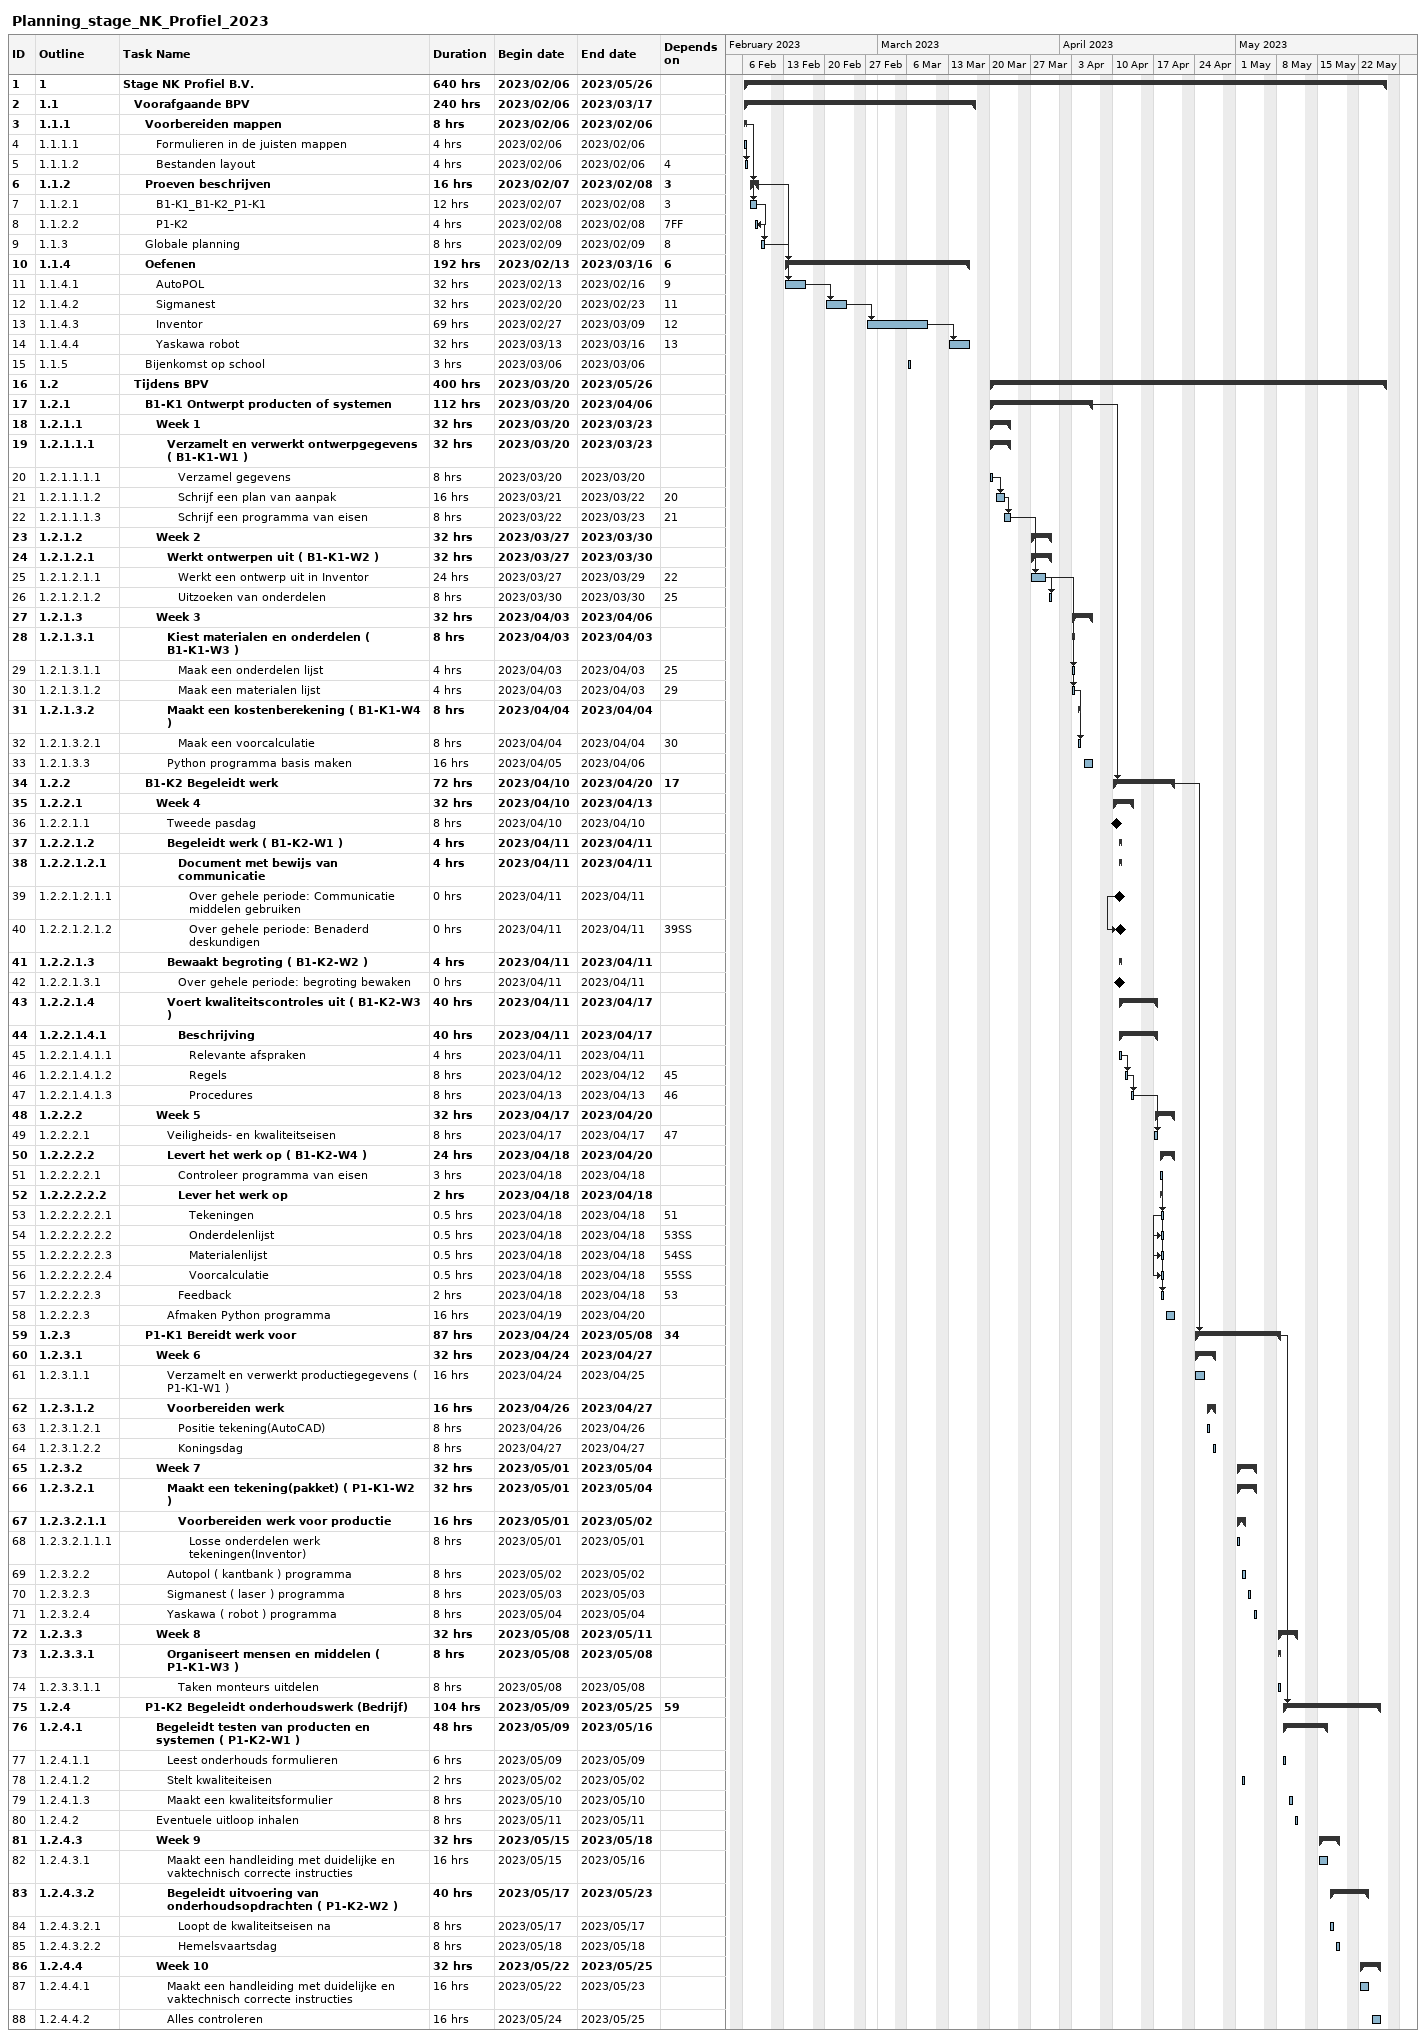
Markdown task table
Planning_stage_NK_Profiel_2023

| ID | WBS | Task | Duration | Start | Finish | Predecessors |
|---|---|---|---|---|---|---|
| 1 | 1 | **Stage NK Profiel B.V.** | 640h | 2023-02-06 | 2023-05-26 |  |
| 2 | 1.1 | **Voorafgaande BPV** | 240h | 2023-02-06 | 2023-03-17 |  |
| 3 | 1.1.1 | **Voorbereiden mappen** | 8h | 2023-02-06 | 2023-02-06 |  |
| 4 | 1.1.1.1 | Formulieren in de juisten mappen | 4h | 2023-02-06 | 2023-02-06 |  |
| 5 | 1.1.1.2 | Bestanden layout | 4h | 2023-02-06 | 2023-02-06 | 4 |
| 6 | 1.1.2 | **Proeven beschrijven** | 16h | 2023-02-07 | 2023-02-08 | 3 |
| 7 | 1.1.2.1 | B1-K1_B1-K2_P1-K1 | 12h | 2023-02-07 | 2023-02-08 | 3 |
| 8 | 1.1.2.2 | P1-K2 | 4h | 2023-02-08 | 2023-02-08 | 7FF |
| 9 | 1.1.3 | Globale planning | 8h | 2023-02-09 | 2023-02-09 | 8 |
| 10 | 1.1.4 | **Oefenen** | 192h | 2023-02-13 | 2023-03-16 | 6 |
| 11 | 1.1.4.1 | AutoPOL | 32h | 2023-02-13 | 2023-02-16 | 9 |
| 12 | 1.1.4.2 | Sigmanest | 32h | 2023-02-20 | 2023-02-23 | 11 |
| 13 | 1.1.4.3 | Inventor | 69h | 2023-02-27 | 2023-03-09 | 12 |
| 14 | 1.1.4.4 | Yaskawa robot | 32h | 2023-03-13 | 2023-03-16 | 13 |
| 15 | 1.1.5 | Bijenkomst op school | 3h | 2023-03-06 | 2023-03-06 |  |
| 16 | 1.2 | **Tijdens BPV** | 400h | 2023-03-20 | 2023-05-26 |  |
| 17 | 1.2.1 | **B1-K1 Ontwerpt producten of systemen** | 112h | 2023-03-20 | 2023-04-06 |  |
| 18 | 1.2.1.1 | **Week 1** | 32h | 2023-03-20 | 2023-03-23 |  |
| 19 | 1.2.1.1.1 | **Verzamelt en verwerkt ontwerpgegevens ( B1-K1-W1 )** | 32h | 2023-03-20 | 2023-03-23 |  |
| 20 | 1.2.1.1.1.1 | Verzamel gegevens | 8h | 2023-03-20 | 2023-03-20 |  |
| 21 | 1.2.1.1.1.2 | Schrijf een plan van aanpak | 16h | 2023-03-21 | 2023-03-22 | 20 |
| 22 | 1.2.1.1.1.3 | Schrijf een programma van eisen | 8h | 2023-03-22 | 2023-03-23 | 21 |
| 23 | 1.2.1.2 | **Week 2** | 32h | 2023-03-27 | 2023-03-30 |  |
| 24 | 1.2.1.2.1 | **Werkt ontwerpen uit ( B1-K1-W2 )** | 32h | 2023-03-27 | 2023-03-30 |  |
| 25 | 1.2.1.2.1.1 | Werkt een ontwerp uit in Inventor | 24h | 2023-03-27 | 2023-03-29 | 22 |
| 26 | 1.2.1.2.1.2 | Uitzoeken van onderdelen | 8h | 2023-03-30 | 2023-03-30 | 25 |
| 27 | 1.2.1.3 | **Week 3** | 32h | 2023-04-03 | 2023-04-06 |  |
| 28 | 1.2.1.3.1 | **Kiest materialen en onderdelen ( B1-K1-W3 )** | 8h | 2023-04-03 | 2023-04-03 |  |
| 29 | 1.2.1.3.1.1 | Maak een onderdelen lijst | 4h | 2023-04-03 | 2023-04-03 | 25 |
| 30 | 1.2.1.3.1.2 | Maak een materialen lijst | 4h | 2023-04-03 | 2023-04-03 | 29 |
| 31 | 1.2.1.3.2 | **Maakt een kostenberekening ( B1-K1-W4 )** | 8h | 2023-04-04 | 2023-04-04 |  |
| 32 | 1.2.1.3.2.1 | Maak een voorcalculatie | 8h | 2023-04-04 | 2023-04-04 | 30 |
| 33 | 1.2.1.3.3 | Python programma basis maken | 16h | 2023-04-05 | 2023-04-06 |  |
| 34 | 1.2.2 | **B1-K2 Begeleidt werk** | 72h | 2023-04-10 | 2023-04-20 | 17 |
| 35 | 1.2.2.1 | **Week 4** | 32h | 2023-04-10 | 2023-04-13 |  |
| 36 | 1.2.2.1.1 | Tweede pasdag | 8h | 2023-04-10 | 2023-04-10 |  |
| 37 | 1.2.2.1.2 | **Begeleidt werk ( B1-K2-W1 )** | 4h | 2023-04-11 | 2023-04-11 |  |
| 38 | 1.2.2.1.2.1 | **Document met bewijs van communicatie** | 4h | 2023-04-11 | 2023-04-11 |  |
| 39 | 1.2.2.1.2.1.1 | Over gehele periode: Communicatie middelen gebruiken | 0h | 2023-04-11 | 2023-04-11 |  |
| 40 | 1.2.2.1.2.1.2 | Over gehele periode: Benaderd deskundigen | 0h | 2023-04-11 | 2023-04-11 | 39SS |
| 41 | 1.2.2.1.3 | **Bewaakt begroting ( B1-K2-W2 )** | 4h | 2023-04-11 | 2023-04-11 |  |
| 42 | 1.2.2.1.3.1 | Over gehele periode: begroting bewaken | 0h | 2023-04-11 | 2023-04-11 |  |
| 43 | 1.2.2.1.4 | **Voert kwaliteitscontroles uit ( B1-K2-W3 )** | 40h | 2023-04-11 | 2023-04-17 |  |
| 44 | 1.2.2.1.4.1 | **Beschrijving** | 40h | 2023-04-11 | 2023-04-17 |  |
| 45 | 1.2.2.1.4.1.1 | Relevante afspraken | 4h | 2023-04-11 | 2023-04-11 |  |
| 46 | 1.2.2.1.4.1.2 | Regels | 8h | 2023-04-12 | 2023-04-12 | 45 |
| 47 | 1.2.2.1.4.1.3 | Procedures | 8h | 2023-04-13 | 2023-04-13 | 46 |
| 48 | 1.2.2.2 | **Week 5** | 32h | 2023-04-17 | 2023-04-20 |  |
| 49 | 1.2.2.2.1 | Veiligheids- en kwaliteitseisen | 8h | 2023-04-17 | 2023-04-17 | 47 |
| 50 | 1.2.2.2.2 | **Levert het werk op ( B1-K2-W4 )** | 24h | 2023-04-18 | 2023-04-20 |  |
| 51 | 1.2.2.2.2.1 | Controleer programma van eisen | 3h | 2023-04-18 | 2023-04-18 |  |
| 52 | 1.2.2.2.2.2 | **Lever het werk op** | 2h | 2023-04-18 | 2023-04-18 |  |
| 53 | 1.2.2.2.2.2.1 | Tekeningen | 0.5h | 2023-04-18 | 2023-04-18 | 51 |
| 54 | 1.2.2.2.2.2.2 | Onderdelenlijst | 0.5h | 2023-04-18 | 2023-04-18 | 53SS |
| 55 | 1.2.2.2.2.2.3 | Materialenlijst | 0.5h | 2023-04-18 | 2023-04-18 | 54SS |
| 56 | 1.2.2.2.2.2.4 | Voorcalculatie | 0.5h | 2023-04-18 | 2023-04-18 | 55SS |
| 57 | 1.2.2.2.2.3 | Feedback | 2h | 2023-04-18 | 2023-04-18 | 53 |
| 58 | 1.2.2.2.3 | Afmaken Python programma | 16h | 2023-04-19 | 2023-04-20 |  |
| 59 | 1.2.3 | **P1-K1 Bereidt werk voor** | 87h | 2023-04-24 | 2023-05-08 | 34 |
| 60 | 1.2.3.1 | **Week 6** | 32h | 2023-04-24 | 2023-04-27 |  |
| 61 | 1.2.3.1.1 | Verzamelt en verwerkt productiegegevens ( P1-K1-W1 ) | 16h | 2023-04-24 | 2023-04-25 |  |
| 62 | 1.2.3.1.2 | **Voorbereiden werk** | 16h | 2023-04-26 | 2023-04-27 |  |
| 63 | 1.2.3.1.2.1 | Positie tekening(AutoCAD) | 8h | 2023-04-26 | 2023-04-26 |  |
| 64 | 1.2.3.1.2.2 | Koningsdag | 8h | 2023-04-27 | 2023-04-27 |  |
| 65 | 1.2.3.2 | **Week 7** | 32h | 2023-05-01 | 2023-05-04 |  |
| 66 | 1.2.3.2.1 | **Maakt een tekening(pakket) ( P1-K1-W2 )** | 32h | 2023-05-01 | 2023-05-04 |  |
| 67 | 1.2.3.2.1.1 | **Voorbereiden werk voor productie** | 16h | 2023-05-01 | 2023-05-02 |  |
| 68 | 1.2.3.2.1.1.1 | Losse onderdelen werk tekeningen(Inventor) | 8h | 2023-05-01 | 2023-05-01 |  |
| 69 | 1.2.3.2.2 | Autopol ( kantbank ) programma | 8h | 2023-05-02 | 2023-05-02 |  |
| 70 | 1.2.3.2.3 | Sigmanest ( laser ) programma | 8h | 2023-05-03 | 2023-05-03 |  |
| 71 | 1.2.3.2.4 | Yaskawa ( robot ) programma | 8h | 2023-05-04 | 2023-05-04 |  |
| 72 | 1.2.3.3 | **Week 8** | 32h | 2023-05-08 | 2023-05-11 |  |
| 73 | 1.2.3.3.1 | **Organiseert mensen en middelen ( P1-K1-W3 )** | 8h | 2023-05-08 | 2023-05-08 |  |
| 74 | 1.2.3.3.1.1 | Taken monteurs uitdelen | 8h | 2023-05-08 | 2023-05-08 |  |
| 75 | 1.2.4 | **P1-K2 Begeleidt onderhoudswerk (Bedrijf)** | 104h | 2023-05-09 | 2023-05-25 | 59 |
| 76 | 1.2.4.1 | **Begeleidt testen van producten en systemen ( P1-K2-W1 )** | 48h | 2023-05-09 | 2023-05-16 |  |
| 77 | 1.2.4.1.1 | Leest onderhouds formulieren | 6h | 2023-05-09 | 2023-05-09 |  |
| 78 | 1.2.4.1.2 | Stelt kwaliteiteisen | 2h | 2023-05-02 | 2023-05-02 |  |
| 79 | 1.2.4.1.3 | Maakt een kwaliteitsformulier | 8h | 2023-05-10 | 2023-05-10 |  |
| 80 | 1.2.4.2 | Eventuele uitloop inhalen | 8h | 2023-05-11 | 2023-05-11 |  |
| 81 | 1.2.4.3 | **Week 9** | 32h | 2023-05-15 | 2023-05-18 |  |
| 82 | 1.2.4.3.1 | Maakt een handleiding met duidelijke en vaktechnisch correcte instructies | 16h | 2023-05-15 | 2023-05-16 |  |
| 83 | 1.2.4.3.2 | **Begeleidt uitvoering van onderhoudsopdrachten ( P1-K2-W2 )** | 40h | 2023-05-17 | 2023-05-23 |  |
| 84 | 1.2.4.3.2.1 | Loopt de kwaliteitseisen na | 8h | 2023-05-17 | 2023-05-17 |  |
| 85 | 1.2.4.3.2.2 | Hemelsvaartsdag | 8h | 2023-05-18 | 2023-05-18 |  |
| 86 | 1.2.4.4 | **Week 10** | 32h | 2023-05-22 | 2023-05-25 |  |
| 87 | 1.2.4.4.1 | Maakt een handleiding met duidelijke en vaktechnisch correcte instructies | 16h | 2023-05-22 | 2023-05-23 |  |
| 88 | 1.2.4.4.2 | Alles controleren | 16h | 2023-05-24 | 2023-05-25 |  |
